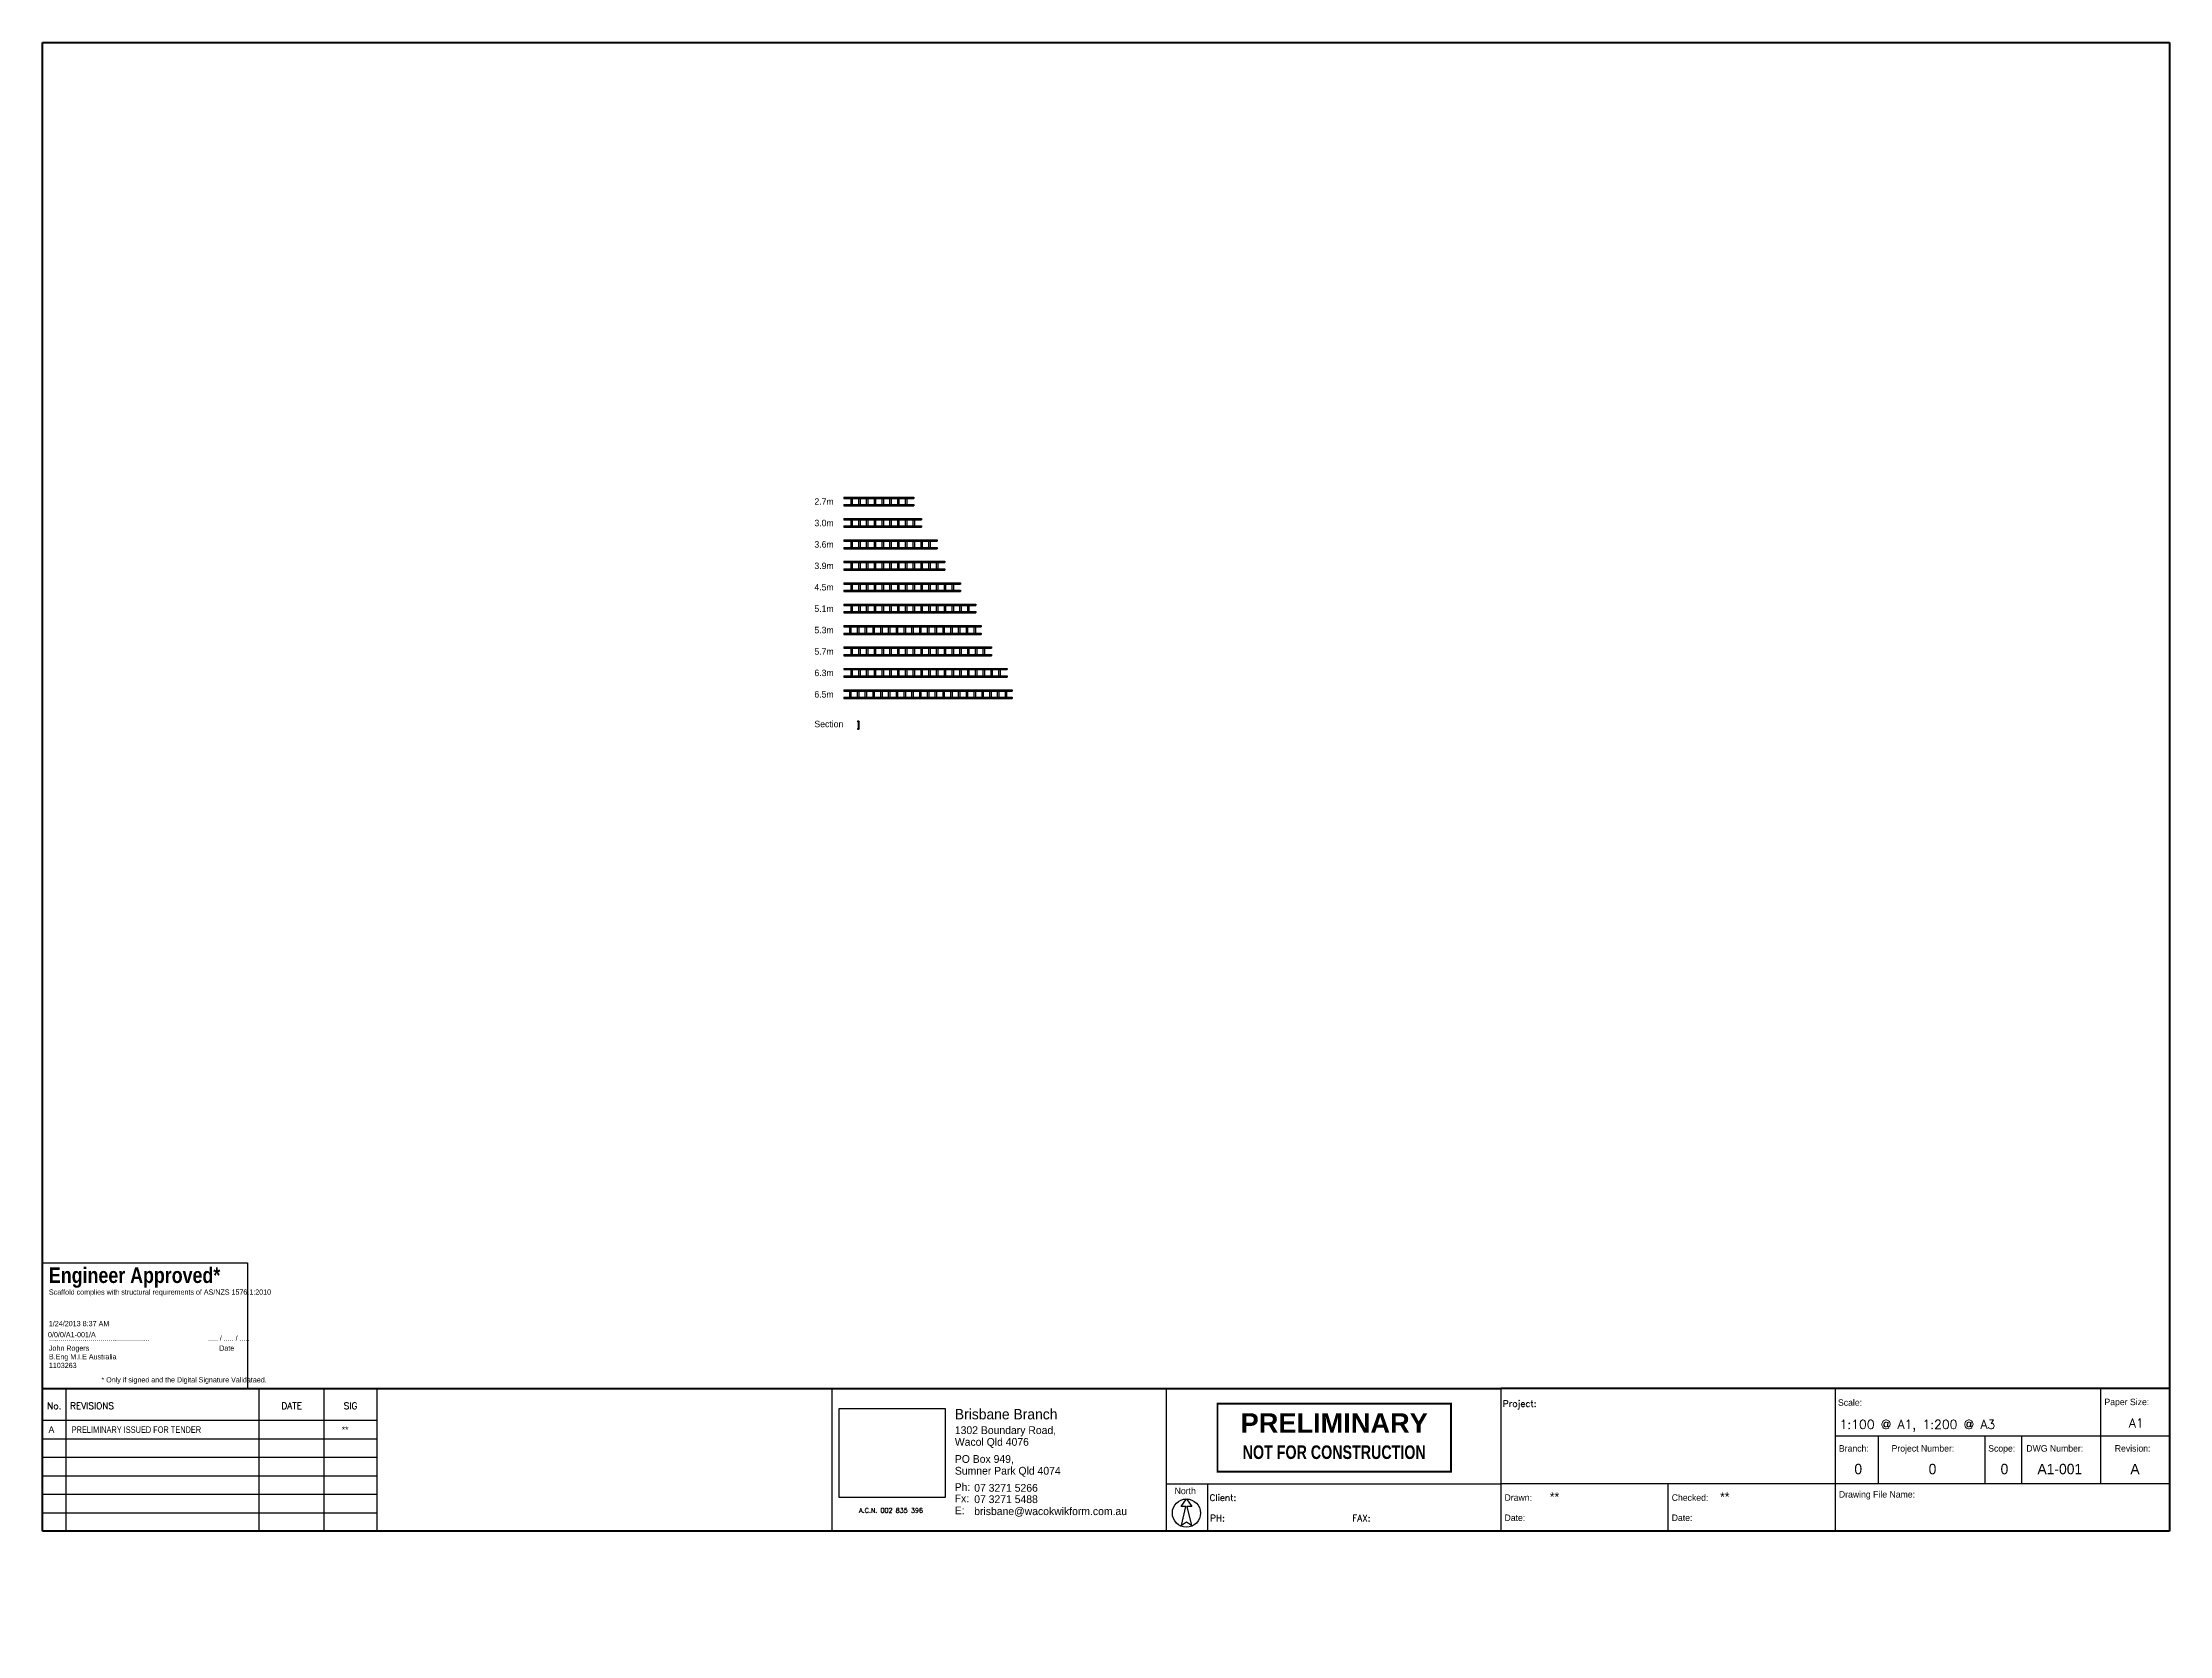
# Paper-space layout '(A1)' of a CAD drawing. Header units: millimetres. Extents: x 0 to 820, y -52 to 562.
# The model-space entities are those that its viewports show. They can reach past a viewport. Long polylines and large blocks are cut down to what shows.
import ezdxf
from ezdxf.enums import TextEntityAlignment as Align

# ---------------------------------------------------------------- set-up
doc = ezdxf.new("R2010")
doc.units = ezdxf.units.MM
doc.layers.get('0').update_dxf_attribs({"linetype": 'CONTINUOUS'})
for name, color, linetype in [('Drawing Sheet', 7, 'CONTINUOUS'), ('PRELIMINARY', 7, 'CONTINUOUS'), ('RED', 8, 'CONTINUOUS')]:
    doc.layers.add(name, color=color, linetype=linetype)
doc.layers.add('Viewport', color=7, linetype='CONTINUOUS', plot=False)
doc.styles.add('ARCH', font='archd.shx', dxfattribs={"height": 250})
doc.styles.add('ROMANS', font='romans')
doc.styles.add('STAMP', font='ARIALBD.TTF')
picture_1 = doc.add_image_def('image1.jpg', size_in_pixel=(483, 405))

# ---------------------------------------------------------------- blocks, each defined once
blk = doc.blocks.new('PREL')
at = {"layer": 'RED', "const_width": 100}
blk.add_lwpolyline([(6000, 1750), (-6000, 1750), (-6000, -1750), (6000, -1750)], close=True, dxfattribs=at)
at = {"layer": 'RED', "style": 'STAMP'}
blk.add_text('PRELIMINARY', height=1000, dxfattribs=at).set_placement((0, 750), align=Align.MIDDLE)
at = {"layer": 'RED', "style": 'STAMP', "width": 0.75}
blk.add_text('NOT FOR CONSTRUCTION', height=700, dxfattribs=at).set_placement((0, -750), align=Align.MIDDLE)
blk = doc.blocks.new('Revisions')
at = {"layer": 'Drawing Sheet', "color": 5, "style": 'ARCH'}
for tag, p in [('01', (693.39, 209.7)), ('03', (778.76, 209.7)), ('04', (806.45, 209.7))]:
    blk.add_attdef(tag, p, '', height=2.5, dxfattribs=at)
at = {"layer": 'Drawing Sheet', "color": 5, "style": 'ARCH', "width": 0.85}
blk.add_attdef('02', (702.33, 209.7), '', height=2.5, dxfattribs=at)
blk = doc.blocks.new('Branch_Details')
at = {"layer": 'Drawing Sheet', "style": 'ROMANS'}
blk.add_text('A.C.N. 002 835 396', height=1.8, dxfattribs=at).set_placement((713.88, 143.22), align=Align.CENTER)
at = {"layer": 'Drawing Sheet', "char_height": 3, "width": 22.1173, "attachment_point": 1, "style": 'ARCH'}
for s, insert in [('Ph:', (738.42, 154.61)), ('Fx:', (738.42, 150.24)), ('E:', (738.42, 145.62))]:
    blk.add_mtext(s, dxfattribs=dict(at, insert=insert))
at = {"layer": 'Drawing Sheet', "color": 5, "style": 'ARCH', "flags": 8}
for tag, p, height in [('BRANCHNAME', (738.5, 179.22), 4), ('BRANCHADDRESS', (738.5, 173.57), 3), ('BRANCHADDRESS2', (738.5, 169.03), 3), ('BRANCHPOSTALADDRESS', (738.5, 162.45), 3), ('BRANCHPOSTALADDRESS2', (738.5, 157.92), 3), ('BRANCHPHONE', (745.95, 151.31), 3), ('BRANCHFAX', (745.95, 146.94), 3), ('BRANCHEMAIL', (742.34, 142.32), 3)]:
    blk.add_attdef(tag, p, '', height=height, dxfattribs=at)
at = {"layer": 'Drawing Sheet'}
image = blk.add_image(picture_1, insert=(693.9, 149.14), size_in_units=(40.89, 34.29), dxfattribs=at)
image.dxf.flags = 7
blk = doc.blocks.new('North Arrow')
blk.add_lwpolyline([(-53, 1557), (-511, 1557), (0, 2278), (511, 1557), (53, 1557), (490, -323), (0, 0), (-490, -323), (-53, 1557)])
blk = doc.blocks.new('Title_Block')
at = {"layer": 'Drawing Sheet'}
for s, style, p in [('Project:', 'ROMANS', (-256.99, 47.95)), ('Scale:', 'ARCH', (-127.8, 48.38)), ('Paper Size:', 'ARCH', (-25.08, 48.63)), ('Branch:', 'ARCH', (-127.44, 30.71)), ('Project Number:', 'ARCH', (-107.13, 30.71)), ('Scope:', 'ARCH', (-69.88, 30.71)), ('DWG Number:', 'ARCH', (-55.18, 30.71)), ('Revision:', 'ARCH', (-21.08, 30.71)), ('Client:', 'ROMANS', (-370.06, 11.7)), ('Drawn:', 'ARCH', (-256.36, 11.74)), ('Checked:', 'ARCH', (-191.9, 11.74)), ('Drawing File Name:', 'ARCH', (-127.44, 12.99)), ('PH:', 'ROMANS', (-369.86, 3.81)), ('FAX:', 'ROMANS', (-315.07, 3.81)), ('Date:', 'ARCH', (-256.36, 3.98)), ('Date:', 'ARCH', (-191.9, 3.98))]:
    blk.add_text(s, height=2.5, dxfattribs=dict(at, style=style)).set_placement(p)
at = {"layer": 'Drawing Sheet', "color": 5}
for tag, p, style in [('PROJECT_TITLE:', (-239.55, 47.95), 'ROMANS'), ('PROJECT_DESCRIPTION', (-239.55, 41.64), 'ROMANS'), ('SCALE', (-127.19, 39.44), 'ROMANS'), ('PROJECT_DESCRIPTION_2', (-239.55, 35.33), 'ROMANS'), ('PROJECT_DESCRIPTION_3', (-239.55, 29.28), 'ROMANS'), ('PROJECT_DESCRIPTION_4', (-239.55, 22.71), 'ROMANS'), ('CLIENT', (-357.79, 11.7), 'ROMANS'), ('DRAWNBY', (-238.89, 11.55), 'ARCH'), ('CHECKEDBY', (-173.26, 11.55), 'ARCH'), ('PHONE_NO.', (-357.79, 3.81), 'ROMANS'), ('FAX_NO.', (-306.44, 3.81), 'ROMANS'), ('DRAWN_DATE', (-239.11, 3.65), 'ARCH'), ('CHECKED_DATE', (-173.49, 3.65), 'ARCH')]:
    blk.add_attdef(tag, p, '', height=3.5, dxfattribs=dict(at, style=style))
for tag, height, style, p in [('PAPER_SIZE', 3.5, 'ROMANS', (-12.79, 40)), ('BRANCH', 4, 'ARCH', (-119.99, 22)), ('PROJECT_NUMBER', 4, 'ARCH', (-91.36, 22)), ('SCOPE', 4, 'ARCH', (-63.62, 22)), ('DRAWING_NUMBER', 4, 'ARCH', (-42.28, 22)), ('REVISION', 4, 'ARCH', (-13.3, 22))]:
    blk.add_attdef(tag, text='', height=height, dxfattribs=dict(at, style=style)).set_placement(p, align=Align.CENTER)
at = {"layer": 'Drawing Sheet', "color": 5, "style": 'ARCH', "flags": 10}
blk.add_attdef('DRAWING_FILE_NAME', (-100.09, 3.2), '', height=4, dxfattribs=at)
blk = doc.blocks.new('2.7m Ladder Beam')
at = {"color": 6}
for p, q in [((0, 340), (0, 290)), ((0, 340), (2700, 340)), ((0, 290), (2700, 290)), ((0, 50), (0, 0)), ((0, 50), (2700, 50)), ((0, 0), (2700, 0)), ((270, 290), (270, 50)), ((330, 290), (330, 50)), ((570, 290), (570, 50)), ((630, 290), (630, 50)), ((870, 290), (870, 50)), ((930, 290), (930, 50)), ((1170, 290), (1170, 50)), ((1230, 290), (1230, 50)), ((1470, 290), (1470, 50)), ((1530, 290), (1530, 50)), ((1770, 290), (1770, 50)), ((1830, 290), (1830, 50)), ((2070, 290), (2070, 50)), ((2130, 290), (2130, 50)), ((2370, 290), (2370, 50)), ((2430, 290), (2430, 50)), ((2700, 340), (2700, 290)), ((2700, 50), (2700, 0))]:
    blk.add_line(p, q, dxfattribs=at)
blk = doc.blocks.new('3.0m Ladder Beam')
at = {"color": 6}
for p, q in [((0, 340), (0, 290)), ((0, 340), (3000, 340)), ((0, 290), (3000, 290)), ((0, 50), (0, 0)), ((0, 50), (3000, 50)), ((0, 0), (3000, 0)), ((270, 290), (270, 50)), ((330, 290), (330, 50)), ((570, 290), (570, 50)), ((630, 290), (630, 50)), ((870, 290), (870, 50)), ((930, 290), (930, 50)), ((1170, 290), (1170, 50)), ((1230, 290), (1230, 50)), ((1470, 290), (1470, 50)), ((1530, 290), (1530, 50)), ((1770, 290), (1770, 50)), ((1830, 290), (1830, 50)), ((2070, 290), (2070, 50)), ((2130, 290), (2130, 50)), ((2370, 290), (2370, 50)), ((2430, 290), (2430, 50)), ((2670, 290), (2670, 50)), ((2730, 290), (2730, 50)), ((3000, 340), (3000, 290)), ((3000, 50), (3000, 0))]:
    blk.add_line(p, q, dxfattribs=at)
blk = doc.blocks.new('3.6m Ladder Beam')
at = {"color": 6}
for p, q in [((0, 340), (0, 290)), ((0, 340), (3600, 340)), ((0, 290), (3600, 290)), ((0, 50), (0, 0)), ((0, 50), (3600, 50)), ((0, 0), (3600, 0)), ((270, 290), (270, 50)), ((330, 290), (330, 50)), ((570, 290), (570, 50)), ((630, 290), (630, 50)), ((870, 290), (870, 50)), ((930, 290), (930, 50)), ((1170, 290), (1170, 50)), ((1230, 290), (1230, 50)), ((1470, 290), (1470, 50)), ((1530, 290), (1530, 50)), ((1770, 290), (1770, 50)), ((1830, 290), (1830, 50)), ((2070, 290), (2070, 50)), ((2130, 290), (2130, 50)), ((2370, 290), (2370, 50)), ((2430, 290), (2430, 50)), ((2670, 290), (2670, 50)), ((2730, 290), (2730, 50)), ((2970, 290), (2970, 50)), ((3030, 290), (3030, 50)), ((3270, 290), (3270, 50)), ((3330, 290), (3330, 50)), ((3600, 340), (3600, 290)), ((3600, 50), (3600, 0))]:
    blk.add_line(p, q, dxfattribs=at)
blk = doc.blocks.new('3.9m Ladder Beam')
at = {"color": 6}
for p, q in [((0, 340), (0, 290)), ((0, 340), (3900, 340)), ((0, 290), (3900, 290)), ((0, 50), (0, 0)), ((0, 50), (3900, 50)), ((0, 0), (3900, 0)), ((270, 290), (270, 50)), ((330, 290), (330, 50)), ((570, 290), (570, 50)), ((630, 290), (630, 50)), ((870, 290), (870, 50)), ((930, 290), (930, 50)), ((1170, 290), (1170, 50)), ((1230, 290), (1230, 50)), ((1470, 290), (1470, 50)), ((1530, 290), (1530, 50)), ((1770, 290), (1770, 50)), ((1830, 290), (1830, 50)), ((2070, 290), (2070, 50)), ((2130, 290), (2130, 50)), ((2370, 290), (2370, 50)), ((2430, 290), (2430, 50)), ((2670, 290), (2670, 50)), ((2730, 290), (2730, 50)), ((2970, 290), (2970, 50)), ((3030, 290), (3030, 50)), ((3270, 290), (3270, 50)), ((3330, 290), (3330, 50)), ((3570, 290), (3570, 50)), ((3630, 290), (3630, 50)), ((3900, 340), (3900, 290)), ((3900, 50), (3900, 0))]:
    blk.add_line(p, q, dxfattribs=at)
blk = doc.blocks.new('4.5m Ladder Beam')
at = {"color": 6}
for p, q in [((0, 340), (0, 290)), ((0, 340), (4500, 340)), ((0, 290), (4500, 290)), ((0, 50), (0, 0)), ((0, 50), (4500, 50)), ((0, 0), (4500, 0)), ((270, 290), (270, 50)), ((330, 290), (330, 50)), ((570, 290), (570, 50)), ((630, 290), (630, 50)), ((870, 290), (870, 50)), ((930, 290), (930, 50)), ((1170, 290), (1170, 50)), ((1230, 290), (1230, 50)), ((1470, 290), (1470, 50)), ((1530, 290), (1530, 50)), ((1770, 290), (1770, 50)), ((1830, 290), (1830, 50)), ((2070, 290), (2070, 50)), ((2130, 290), (2130, 50)), ((2370, 290), (2370, 50)), ((2430, 290), (2430, 50)), ((2670, 290), (2670, 50)), ((2730, 290), (2730, 50)), ((2970, 290), (2970, 50)), ((3030, 290), (3030, 50)), ((3270, 290), (3270, 50)), ((3330, 290), (3330, 50)), ((3570, 290), (3570, 50)), ((3630, 290), (3630, 50)), ((3870, 290), (3870, 50)), ((3930, 290), (3930, 50)), ((4170, 290), (4170, 50)), ((4230, 290), (4230, 50)), ((4500, 340), (4500, 290)), ((4500, 50), (4500, 0))]:
    blk.add_line(p, q, dxfattribs=at)
blk = doc.blocks.new('5.1m Ladder Beam')
at = {"color": 6}
for p, q in [((0, 340), (0, 290)), ((0, 340), (5100, 340)), ((0, 290), (5100, 290)), ((0, 50), (0, 0)), ((0, 50), (5100, 50)), ((0, 0), (5100, 0)), ((270, 290), (270, 50)), ((330, 290), (330, 50)), ((570, 290), (570, 50)), ((630, 290), (630, 50)), ((870, 290), (870, 50)), ((930, 290), (930, 50)), ((1170, 290), (1170, 50)), ((1230, 290), (1230, 50)), ((1470, 290), (1470, 50)), ((1530, 290), (1530, 50)), ((1770, 290), (1770, 50)), ((1830, 290), (1830, 50)), ((2070, 290), (2070, 50)), ((2130, 290), (2130, 50)), ((2370, 290), (2370, 50)), ((2430, 290), (2430, 50)), ((2670, 290), (2670, 50)), ((2730, 290), (2730, 50)), ((2970, 290), (2970, 50)), ((3030, 290), (3030, 50)), ((3270, 290), (3270, 50)), ((3330, 290), (3330, 50)), ((3570, 290), (3570, 50)), ((3630, 290), (3630, 50)), ((3870, 290), (3870, 50)), ((3930, 290), (3930, 50)), ((4170, 290), (4170, 50)), ((4230, 290), (4230, 50)), ((4470, 290), (4470, 50)), ((4530, 290), (4530, 50)), ((4770, 290), (4770, 50)), ((4830, 290), (4830, 50)), ((5100, 340), (5100, 290)), ((5100, 50), (5100, 0))]:
    blk.add_line(p, q, dxfattribs=at)
blk = doc.blocks.new('5.3m Ladder Beam')
at = {"color": 6}
for p, q in [((0, 340), (0, 290)), ((0, 340), (5300, 340)), ((0, 290), (5300, 290)), ((0, 50), (0, 0)), ((0, 50), (5300, 50)), ((0, 0), (5300, 0)), ((220, 290), (220, 50)), ((280, 290), (280, 50)), ((520, 290), (520, 50)), ((580, 290), (580, 50)), ((820, 290), (820, 50)), ((880, 290), (880, 50)), ((1120, 290), (1120, 50)), ((1180, 290), (1180, 50)), ((1420, 290), (1420, 50)), ((1480, 290), (1480, 50)), ((1720, 290), (1720, 50)), ((1780, 290), (1780, 50)), ((2020, 290), (2020, 50)), ((2080, 290), (2080, 50)), ((2320, 290), (2320, 50)), ((2380, 290), (2380, 50)), ((2620, 290), (2620, 50)), ((2680, 290), (2680, 50)), ((2920, 290), (2920, 50)), ((2980, 290), (2980, 50)), ((3220, 290), (3220, 50)), ((3280, 290), (3280, 50)), ((3520, 290), (3520, 50)), ((3580, 290), (3580, 50)), ((3820, 290), (3820, 50)), ((3880, 290), (3880, 50)), ((4120, 290), (4120, 50)), ((4180, 290), (4180, 50)), ((4420, 290), (4420, 50)), ((4480, 290), (4480, 50)), ((4720, 290), (4720, 50)), ((4780, 290), (4780, 50)), ((5020, 290), (5020, 50)), ((5080, 290), (5080, 50)), ((5300, 340), (5300, 290)), ((5300, 50), (5300, 0))]:
    blk.add_line(p, q, dxfattribs=at)
blk = doc.blocks.new('5.7m Ladder Beam')
at = {"color": 6}
for p, q in [((0, 340), (0, 290)), ((0, 340), (5700, 340)), ((0, 290), (5700, 290)), ((0, 50), (0, 0)), ((0, 50), (5700, 50)), ((0, 0), (5700, 0)), ((270, 290), (270, 50)), ((330, 290), (330, 50)), ((570, 290), (570, 50)), ((630, 290), (630, 50)), ((870, 290), (870, 50)), ((930, 290), (930, 50)), ((1170, 290), (1170, 50)), ((1230, 290), (1230, 50)), ((1470, 290), (1470, 50)), ((1530, 290), (1530, 50)), ((1770, 290), (1770, 50)), ((1830, 290), (1830, 50)), ((2070, 290), (2070, 50)), ((2130, 290), (2130, 50)), ((2370, 290), (2370, 50)), ((2430, 290), (2430, 50)), ((2670, 290), (2670, 50)), ((2730, 290), (2730, 50)), ((2970, 290), (2970, 50)), ((3030, 290), (3030, 50)), ((3270, 290), (3270, 50)), ((3330, 290), (3330, 50)), ((3570, 290), (3570, 50)), ((3630, 290), (3630, 50)), ((3870, 290), (3870, 50)), ((3930, 290), (3930, 50)), ((4170, 290), (4170, 50)), ((4230, 290), (4230, 50)), ((4470, 290), (4470, 50)), ((4530, 290), (4530, 50)), ((4770, 290), (4770, 50)), ((4830, 290), (4830, 50)), ((5070, 290), (5070, 50)), ((5130, 290), (5130, 50)), ((5370, 290), (5370, 50)), ((5430, 290), (5430, 50)), ((5700, 340), (5700, 290)), ((5700, 50), (5700, 0))]:
    blk.add_line(p, q, dxfattribs=at)
blk = doc.blocks.new('6.3m Ladder Beam')
at = {"color": 6}
for p, q in [((0, 340), (0, 290)), ((0, 340), (6300, 340)), ((0, 290), (6300, 290)), ((0, 50), (0, 0)), ((0, 50), (6300, 50)), ((0, 0), (6300, 0)), ((270, 290), (270, 50)), ((330, 290), (330, 50)), ((570, 290), (570, 50)), ((630, 290), (630, 50)), ((870, 290), (870, 50)), ((930, 290), (930, 50)), ((1170, 290), (1170, 50)), ((1230, 290), (1230, 50)), ((1470, 290), (1470, 50)), ((1530, 290), (1530, 50)), ((1770, 290), (1770, 50)), ((1830, 290), (1830, 50)), ((2070, 290), (2070, 50)), ((2130, 290), (2130, 50)), ((2370, 290), (2370, 50)), ((2430, 290), (2430, 50)), ((2670, 290), (2670, 50)), ((2730, 290), (2730, 50)), ((2970, 290), (2970, 50)), ((3030, 290), (3030, 50)), ((3270, 290), (3270, 50)), ((3330, 290), (3330, 50)), ((3570, 290), (3570, 50)), ((3630, 290), (3630, 50)), ((3870, 290), (3870, 50)), ((3930, 290), (3930, 50)), ((4170, 290), (4170, 50)), ((4230, 290), (4230, 50)), ((4470, 290), (4470, 50)), ((4530, 290), (4530, 50)), ((4770, 290), (4770, 50)), ((4830, 290), (4830, 50)), ((5070, 290), (5070, 50)), ((5130, 290), (5130, 50)), ((5370, 290), (5370, 50)), ((5430, 290), (5430, 50)), ((5670, 290), (5670, 50)), ((5730, 290), (5730, 50)), ((5970, 290), (5970, 50)), ((6030, 290), (6030, 50)), ((6300, 340), (6300, 290)), ((6300, 50), (6300, 0))]:
    blk.add_line(p, q, dxfattribs=at)
blk = doc.blocks.new('6.5m Ladder Beam')
at = {"color": 6}
for p, q in [((0, 340), (0, 290)), ((0, 340), (6500, 340)), ((0, 290), (6500, 290)), ((0, 50), (0, 0)), ((0, 50), (6500, 50)), ((0, 0), (6500, 0)), ((220, 290), (220, 50)), ((280, 290), (280, 50)), ((520, 290), (520, 50)), ((580, 290), (580, 50)), ((820, 290), (820, 50)), ((880, 290), (880, 50)), ((1120, 290), (1120, 50)), ((1180, 290), (1180, 50)), ((1420, 290), (1420, 50)), ((1480, 290), (1480, 50)), ((1720, 290), (1720, 50)), ((1780, 290), (1780, 50)), ((2020, 290), (2020, 50)), ((2080, 290), (2080, 50)), ((2320, 290), (2320, 50)), ((2380, 290), (2380, 50)), ((2620, 290), (2620, 50)), ((2680, 290), (2680, 50)), ((2920, 290), (2920, 50)), ((2980, 290), (2980, 50)), ((3220, 290), (3220, 50)), ((3280, 290), (3280, 50)), ((3520, 290), (3520, 50)), ((3580, 290), (3580, 50)), ((3820, 290), (3820, 50)), ((3880, 290), (3880, 50)), ((4120, 290), (4120, 50)), ((4180, 290), (4180, 50)), ((4420, 290), (4420, 50)), ((4480, 290), (4480, 50)), ((4720, 290), (4720, 50)), ((4780, 290), (4780, 50)), ((5020, 290), (5020, 50)), ((5080, 290), (5080, 50)), ((5320, 290), (5320, 50)), ((5380, 290), (5380, 50)), ((5620, 290), (5620, 50)), ((5680, 290), (5680, 50)), ((5920, 290), (5920, 50)), ((5980, 290), (5980, 50)), ((6220, 290), (6220, 50)), ((6280, 290), (6280, 50)), ((6500, 340), (6500, 290)), ((6500, 50), (6500, 0))]:
    blk.add_line(p, q, dxfattribs=at)
blk = doc.blocks.new('Ladder Beam Section')
at = {"color": 6}
for p, q in [((15, 267), (15, 23)), ((35, 267), (35, 23))]:
    blk.add_line(p, q, dxfattribs=at)
for centre in [(25, 290), (25, 0)]:
    blk.add_circle(centre, 25, dxfattribs=at)

msp = doc.modelspace()

# ---------------------------------------------------------------- block references
for name, p in [('2.7m Ladder Beam', (25981, 35242)), ('3.0m Ladder Beam', (25981, 34416)), ('3.6m Ladder Beam', (25981, 33590)), ('3.9m Ladder Beam', (25981, 32765)), ('4.5m Ladder Beam', (25981, 31939)), ('5.1m Ladder Beam', (25981, 31114)), ('5.3m Ladder Beam', (25981, 30288)), ('5.7m Ladder Beam', (25981, 29462)), ('6.3m Ladder Beam', (25981, 28637)), ('6.5m Ladder Beam', (25981, 27811)), ('Ladder Beam Section', (26524, 26643))]:
    msp.add_blockref(name, p)

# ---------------------------------------------------------------- texts
at = {"char_height": 250, "width": 629.11, "attachment_point": 1, "style": 'ARCH'}
for s, insert in [('2.7m', (24853, 35532)), ('3.0m', (24853, 34706)), ('3.6m', (24853, 33881)), ('3.9m', (24853, 33055)), ('4.5m', (24853, 32229)), ('5.1m', (24853, 31404)), ('5.3m', (24853, 30578)), ('5.7m', (24853, 29753)), ('6.3m', (24853, 28927)), ('6.5m', (24853, 28101)), ('Section', (24853, 26956))]:
    msp.add_mtext(s, dxfattribs=dict(at, insert=insert))

psp = doc.layouts.new('(A1)')

# ---------------------------------------------------------------- linework, layer by layer
psp.add_lwpolyline([(0, 91.5), (79.05, 91.5), (79.05, 43), (0, 43)], close=True)
at = {"layer": 'Drawing Sheet', "lineweight": 70}
for p, q in [((0, 562), (820, 562)), ((0, -12), (0, 562)), ((820, 562), (820, -12)), ((0, 43), (128.92, 43)), ((128.92, 43), (304.32, 43)), ((304.32, 43), (433.24, 43)), ((433.24, 43), (562.16, 43)), ((691.08, 43), (562.16, 43)), ((820, 43), (691.08, 43)), ((820, -12), (0, -12))]:
    psp.add_line(p, q, dxfattribs=at)
at = {"layer": 'Drawing Sheet'}
for p, q in [((9.05, -12), (9.05, 43)), ((83.56, -12), (83.56, 43)), ((108.56, -12), (108.56, 43)), ((128.92, 43), (128.92, -12)), ((304.32, 43), (304.32, -12)), ((433.24, 43), (433.24, -12)), ((562.16, 43), (562.16, -12)), ((691.08, 43), (691.08, -12)), ((793.43, 43), (793.43, 24.66)), ((0, 30.84), (128.92, 30.84)), ((820, 24.66), (691.08, 24.66)), ((707.75, 24.66), (707.75, 6.33)), ((748.81, 24.66), (748.81, 6.33)), ((762.98, 24.66), (762.98, 6.33)), ((793.43, 24.66), (793.43, 6.33)), ((0, 23.7), (128.92, 23.7)), ((0, 16.56), (128.92, 16.56)), ((0, 9.42), (128.92, 9.42)), ((0, 2.28), (128.92, 2.28)), ((433.24, 6.33), (562.16, 6.33)), ((449.09, 6.33), (449.09, -12)), ((691.08, 6.33), (562.16, 6.33)), ((626.62, 6.33), (626.62, -11.73)), ((820, 6.33), (691.08, 6.33)), ((0, -4.86), (128.92, -4.86))]:
    psp.add_line(p, q, dxfattribs=at)
psp.add_circle((441.01, -4.99), 5.43, dxfattribs=at)

# ---------------------------------------------------------------- block references
ref = psp.add_blockref('Title_Block', (820, -12))
ref.add_attrib('DRAWNBY', '**', (581.11, -0.45), dxfattribs={"layer": 'Drawing Sheet', "color": 5, "height": 3.5, "style": 'ARCH'})
ref.add_attrib('CHECKEDBY', '**', (646.74, -0.45), dxfattribs={"layer": 'Drawing Sheet', "color": 5, "height": 3.5, "style": 'ARCH'})
ref.add_attrib('SCALE', '1:100 @ A1, 1:200 @ A3', (692.81, 27.44), dxfattribs={"layer": 'Drawing Sheet', "color": 5, "height": 3.5, "style": 'ROMANS'})
ref.add_attrib('PAPER_SIZE', 'A1', dxfattribs={"layer": 'Drawing Sheet', "color": 5, "height": 3.5, "style": 'ROMANS'}).set_placement((807.21, 28), align=Align.CENTER)
ref.add_attrib('BRANCH', '0', dxfattribs={"layer": 'Drawing Sheet', "color": 5, "height": 4, "style": 'ARCH'}).set_placement((700.01, 10), align=Align.CENTER)
ref.add_attrib('PROJECT_NUMBER', '0', dxfattribs={"layer": 'Drawing Sheet', "color": 5, "height": 4, "style": 'ARCH'}).set_placement((728.64, 10), align=Align.CENTER)
ref.add_attrib('SCOPE', '0', dxfattribs={"layer": 'Drawing Sheet', "color": 5, "height": 4, "style": 'ARCH'}).set_placement((756.38, 10), align=Align.CENTER)
ref.add_attrib('DRAWING_NUMBER', 'A1-001', dxfattribs={"layer": 'Drawing Sheet', "color": 5, "height": 4, "style": 'ARCH'}).set_placement((777.72, 10), align=Align.CENTER)
ref.add_attrib('REVISION', 'A', dxfattribs={"layer": 'Drawing Sheet', "color": 5, "height": 4, "style": 'ARCH'}).set_placement((806.7, 10), align=Align.CENTER)
ref = psp.add_blockref('Branch_Details', (-386.76, -148.07), dxfattribs=at)
ref.add_attrib('BRANCHNAME', 'Brisbane Branch', (351.73, 31.15), dxfattribs={"color": 5, "height": 4, "style": 'ARCH'})
ref.add_attrib('BRANCHADDRESS', '1302 Boundary Road,', (351.73, 25.49), dxfattribs={"color": 5, "height": 3, "style": 'ARCH'})
ref.add_attrib('BRANCHADDRESS2', 'Wacol Qld 4076', (351.73, 20.96), dxfattribs={"color": 5, "height": 3, "style": 'ARCH'})
ref.add_attrib('BRANCHPOSTALADDRESS', 'PO Box 949,', (351.73, 14.38), dxfattribs={"color": 5, "height": 3, "style": 'ARCH'})
ref.add_attrib('BRANCHPOSTALADDRESS2', 'Sumner Park Qld 4074', (351.73, 9.84), dxfattribs={"color": 5, "height": 3, "style": 'ARCH'})
ref.add_attrib('BRANCHPHONE', '07 3271 5266', (359.19, 3.24), dxfattribs={"color": 5, "height": 3, "style": 'ARCH'})
ref.add_attrib('BRANCHFAX', '07 3271 5488', (359.19, -1.13), dxfattribs={"color": 5, "height": 3, "style": 'ARCH'})
ref.add_attrib('BRANCHEMAIL', 'brisbane@wacokwikform.com.au', (359.19, -5.76), dxfattribs={"color": 5, "height": 3, "style": 'ARCH'})
ref = psp.add_blockref('Revisions', (-691.08, -183.77), dxfattribs=at)
ref.add_attrib('01', 'A', (2.31, 25.94), dxfattribs={"color": 5, "height": 2.5, "style": 'ARCH'})
ref.add_attrib('02', 'PRELIMINARY ISSUED FOR TENDER', (11.25, 25.94), dxfattribs={"color": 5, "height": 2.5, "style": 'ARCH', "width": 0.85})
ref.add_attrib('04', '**', (115.37, 25.94), dxfattribs={"color": 5, "height": 2.5, "style": 'ARCH'})
at = {"layer": 'Drawing Sheet', "xscale": 0.003950183263476958, "yscale": 0.003950183263477069, "zscale": 0.003950183263455762}
psp.add_blockref('North Arrow', (441.01, -8.55), dxfattribs=at)
at = {"layer": 'PRELIMINARY', "color": 7, "xscale": 0.007499999999993179, "yscale": 0.007499999999993179, "zscale": 0.0075}
psp.add_blockref('PREL', (497.98, 24.12), dxfattribs=at)

# ---------------------------------------------------------------- texts
at = {"char_height": 2, "attachment_point": 1, "style": 'ARCH'}
for s, insert in [('1/24/2013 8:37 AM', (2.41, 69.08)), ('0/0/0/A1-001/A', (2.09, 64.81))]:
    psp.add_mtext(s, dxfattribs=dict(at, insert=insert))
at = {"layer": 'Drawing Sheet', "style": 'ROMANS'}
for s, p in [('No.', (4.53, 36.38)), ('DATE', (96.06, 36.38)), ('SIG', (118.74, 36.38))]:
    psp.add_text(s, height=2.5, dxfattribs=at).set_placement(p, align=Align.MIDDLE_CENTER)
psp.add_text('REVISIONS', height=2.5, dxfattribs=at).set_placement((10.61, 36.38), align=Align.MIDDLE_LEFT)
at = {"layer": 'Drawing Sheet', "attachment_point": 1, "style": 'ARCH'}
for s, insert, char_height, width in [('{\\fArial Narrow|b1|i0|c0|p34;Engineer Approved*}', (2.46, 89.73), 6, 76.5881), ('{\\fArial Narrow|b0|i0|c0|p34;\\H1.1765x;Scaffold complies with structural requirements of AS/NZS 1576.1:2010}', (2.46, 81.23), 1.7, 76.5881), ('{\\fArial Narrow|b0|i0|c0|p34;\\H1.1765x;John Rogers\\PB.Eng M.I.E Australia\\P1103263}', (2.46, 59.62), 1.7, 27.663), ('{\\fArial Narrow|b0|i0|c0|p34;\\H1.1765x;...................................................}', (2.46, 63.5), 1.7, 27.663), ('\\pi2.6312;{\\fArial Narrow|b0|i0|c0|p34;\\H1.1765x;..... / ..... / .....}', (61.15, 63.5), 1.7, 18.2342), ('{\\fArial Narrow|b0|i0|c0|p34;\\H1.1765x;Date}', (68.12, 59.62), 1.7, 9.7876), ('\\pi19.308;{\\fArial Narrow|b0|i0|c0|p34;\\H1.1765x;* Only if signed and the Digital Signature Validataed.}', (3.4, 47.4), 1.7, 72.2888), ('\\pi3.2214;North', (433.24, 4.81), 2.5, 15.8476)]:
    psp.add_mtext(s, dxfattribs=dict(at, insert=insert, char_height=char_height, width=width))

# ---------------------------------------------------------------- viewports
at = {"layer": 'Viewport', "color": 7}
psp.add_viewport(center=(410, 302.5), size=(820, 519), view_center_point=(36094.4, 27155.9), view_height=51900.0001, dxfattribs=at)

doc.saveas('drawing.dxf')
